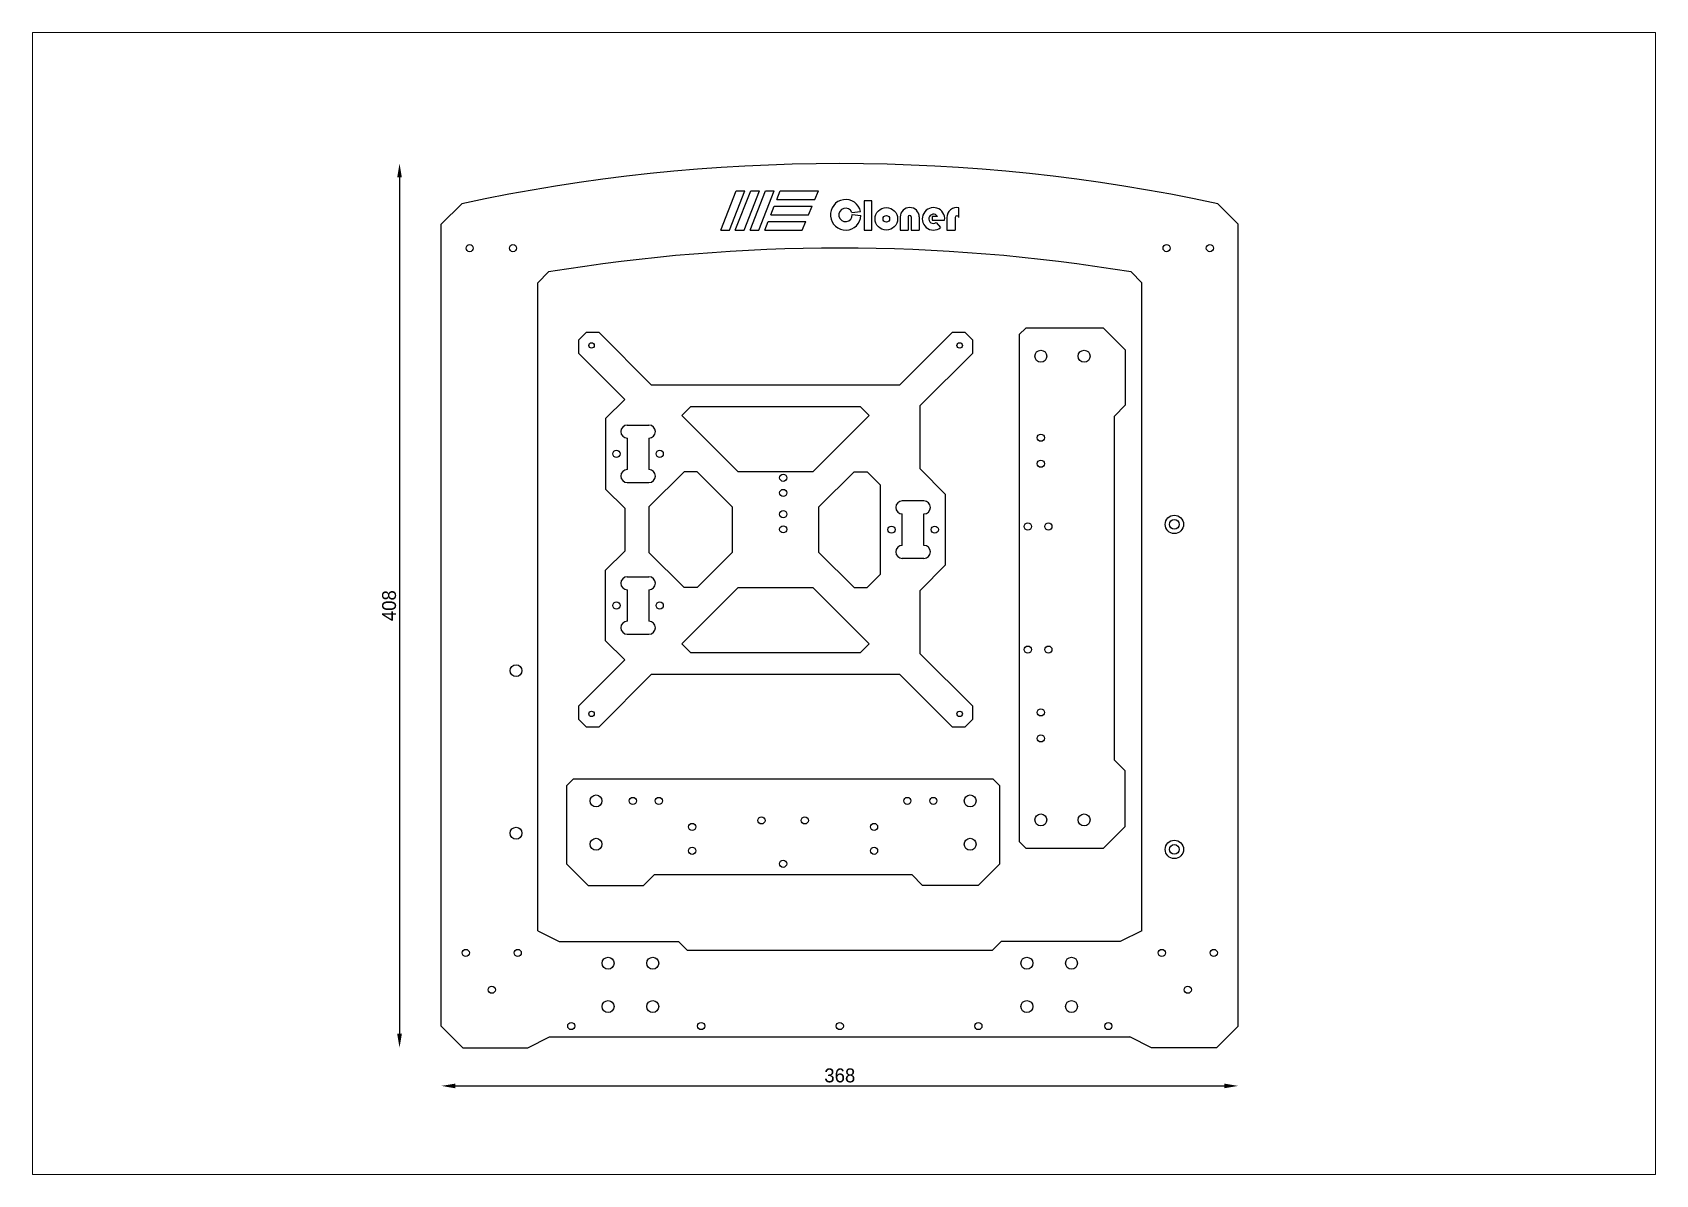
# Paper-space layout 'Layout1' of a CAD drawing. Header units: millimetres. Extents: x -2 to 290, y -2 to 203.
# The model-space entities are those that its viewports show. They can reach past a viewport. Long polylines and large blocks are cut down to what shows.
import ezdxf

# ---------------------------------------------------------------- set-up
doc = ezdxf.new("R2010")
doc.units = ezdxf.units.MM
doc.dimstyles.new('ISO-25', dxfattribs={"dimtxt": 2.5, "dimasz": 2.5, "dimexe": 1.25, "dimexo": 0.625, "dimtad": 1, "dimtxsty": 'Standard', "dimcen": 2.5, "dimse1": 1, "dimse2": 1, "dimadec": 0, "dimazin": 0, "dimtfac": 1, "dimtmove": 0, "dimatfit": 3, "dimfxl": 1, "dimarcsym": 0})

# ---------------------------------------------------------------- blocks, each defined once
blk = doc.blocks.new('*D3')
at = {"color": 0, "lineweight": -2, "transparency": 16777216}
blk.add_line((64.39, 177.15), (64.39, 23.1), dxfattribs=at)
at = {"color": 0, "transparency": 16777216}
for points in [[(63.97, 177.15), (64.81, 177.15), (64.39, 179.65)], [(63.97, 23.1), (64.81, 23.1), (64.39, 20.6)]]:
    blk.add_solid(points, dxfattribs=at)
at = {"layer": 'Defpoints', "color": 0, "transparency": 16777216}
for p in [(143.64, 179.65), (64.39, 20.6), (87.5, 20.6)]:
    blk.add_point(p, dxfattribs=at)
at = {"color": 0, "transparency": 16777216, "insert": (62.52, 100.12), "char_height": 2.5, "attachment_point": 5, "rotation": 90}
blk.add_mtext('408', dxfattribs=at)
blk = doc.blocks.new('*D4')
at = {"color": 0, "lineweight": -2, "transparency": 16777216}
blk.add_line((74.41, 13.73), (212.86, 13.73), dxfattribs=at)
at = {"color": 0, "transparency": 16777216}
for points in [[(74.41, 14.14), (74.41, 13.31), (71.91, 13.73)], [(212.86, 14.14), (212.86, 13.31), (215.36, 13.73)]]:
    blk.add_solid(points, dxfattribs=at)
at = {"layer": 'Defpoints', "color": 0, "transparency": 16777216}
for p in [(71.91, 24.5), (215.36, 24.5), (215.36, 13.73)]:
    blk.add_point(p, dxfattribs=at)
at = {"color": 0, "transparency": 16777216, "insert": (143.64, 15.6), "char_height": 2.5, "attachment_point": 5}
blk.add_mtext('368', dxfattribs=at)

msp = doc.modelspace()

# ---------------------------------------------------------------- linework, layer by layer
at = {"color": 3}
for p, q in [((129.08, 377.26), (136.2, 395.44)), ((133.07, 377.26), (140.19, 395.44)), ((135.77, 377.26), (142.9, 395.44)), ((136.2, 395.44), (140.19, 395.44)), ((139.86, 377.26), (146.98, 395.44)), ((142.61, 377.26), (149.74, 395.44)), ((142.9, 395.44), (146.98, 395.44)), ((146.55, 377.26), (153.68, 395.44)), ((149.74, 395.44), (153.68, 395.44)), ((154.94, 391.4), (156.53, 395.44)), ((154.94, 391.4), (172.54, 391.4)), ((156.53, 395.44), (174.24, 395.44)), ((172.54, 391.4), (174.24, 395.44)), ((152.17, 384.33), (153.74, 388.34)), ((152.17, 384.33), (169.57, 384.33)), ((153.74, 388.34), (171.25, 388.34)), ((169.57, 384.33), (171.25, 388.34)), ((189.58, 385.44), (193.62, 385.88)), ((189.79, 384.44), (193.78, 384.09)), ((211.91, 383.36), (211.91, 377.32)), ((215.55, 383.36), (215.55, 377.32)), ((217.03, 383.36), (217.03, 377.32)), ((220.67, 383.36), (220.67, 377.32)), ((229.1, 383.62), (226.6, 383.62)), ((226.6, 383.62), (226.6, 381.89)), ((233.47, 383.09), (233.47, 377.32)), ((237.28, 383.09), (237.28, 377.32)), ((238.92, 383.09), (238.92, 387.64)), ((129.08, 377.26), (133.07, 377.26)), ((135.77, 377.26), (139.86, 377.26)), ((142.61, 377.26), (146.55, 377.26)), ((149.4, 377.26), (150.97, 381.26)), ((149.4, 377.26), (166.6, 377.26)), ((150.97, 381.26), (168.27, 381.26)), ((166.6, 377.26), (168.27, 381.26)), ((211.91, 377.32), (215.55, 377.32)), ((217.03, 377.32), (220.67, 377.32)), ((226.6, 381.89), (232.43, 381.89)), ((228.51, 380.77), (230.5, 378.45)), ((233.47, 377.32), (237.28, 377.32))]:
    msp.add_line(p, q, dxfattribs=at)
for p, q in [((0, 380), (9.5, 389.5)), ((358.5, 389.5), (368, 380)), ((0, 10), (0, 380)), ((368, 10), (368, 380)), ((44.5, 353), (49.5, 358)), ((44.5, 54), (44.5, 353)), ((323.5, 353), (318.5, 358)), ((323.5, 54), (323.5, 353)), ((66.87, 330.07), (63.37, 326.57)), ((72.87, 330.07), (66.87, 330.07)), ((72.87, 330.07), (97.12, 305.82)), ((235.87, 330.07), (211.62, 305.82)), ((241.87, 330.07), (235.87, 330.07)), ((245.37, 326.57), (241.87, 330.07)), ((266.84, 329.12), (269.84, 332.12)), ((305.84, 332.12), (269.84, 332.12)), ((305.84, 332.12), (315.84, 322.12)), ((63.37, 326.57), (63.37, 320.57)), ((245.37, 320.57), (245.37, 326.57)), ((266.84, 329.12), (266.84, 95.12)), ((63.37, 320.57), (84.75, 299.19)), ((245.37, 320.57), (221.12, 296.32)), ((315.84, 322.12), (315.84, 296.52)), ((211.62, 305.82), (97.12, 305.82)), ((84.75, 299.19), (75.87, 290.32)), ((115.12, 295.82), (111.12, 291.82)), ((193.62, 295.82), (115.12, 295.82)), ((193.62, 295.82), (197.62, 291.82)), ((221.12, 267.07), (221.12, 296.32)), ((310.84, 291.52), (315.84, 296.52)), ((75.87, 290.32), (75.87, 257.82)), ((85.87, 287.32), (95.87, 287.32)), ((111.12, 291.82), (137.12, 265.82)), ((197.62, 291.82), (171.62, 265.82)), ((310.84, 132.72), (310.84, 291.52)), ((85.87, 281.32), (85.87, 266.82)), ((95.87, 281.32), (95.87, 266.82)), ((112.12, 265.82), (95.87, 249.57)), ((118.12, 265.82), (112.12, 265.82)), ((118.12, 265.82), (134.37, 249.57)), ((171.62, 265.82), (137.12, 265.82)), ((190.62, 265.82), (174.37, 249.57)), ((190.62, 265.82), (196.62, 265.82)), ((196.62, 265.82), (202.87, 259.57)), ((221.12, 267.07), (232.87, 255.32)), ((84.75, 248.94), (75.87, 257.82)), ((85.87, 260.82), (95.87, 260.82)), ((202.87, 218.57), (202.87, 259.57)), ((232.87, 222.82), (232.87, 255.32)), ((84.75, 248.94), (84.75, 229.19)), ((95.87, 249.57), (95.87, 228.57)), ((134.37, 249.57), (134.37, 228.57)), ((174.37, 228.57), (174.37, 249.57)), ((222.87, 252.32), (212.87, 252.32)), ((212.87, 231.82), (212.87, 246.32)), ((222.87, 231.82), (222.87, 246.32)), ((84.75, 229.19), (75.87, 220.32)), ((112.12, 212.32), (95.87, 228.57)), ((118.12, 212.32), (134.37, 228.57)), ((174.37, 228.57), (190.62, 212.32)), ((222.87, 225.82), (212.87, 225.82)), ((75.87, 187.82), (75.87, 220.32)), ((196.62, 212.32), (202.87, 218.57)), ((221.12, 211.07), (232.87, 222.82)), ((85.87, 217.32), (95.87, 217.32)), ((85.87, 211.32), (85.87, 196.82)), ((95.87, 211.32), (95.87, 196.82)), ((137.12, 212.32), (111.12, 186.32)), ((118.12, 212.32), (112.12, 212.32)), ((137.12, 212.32), (171.62, 212.32)), ((171.62, 212.32), (197.62, 186.32)), ((190.62, 212.32), (196.62, 212.32)), ((221.12, 181.82), (221.12, 211.07)), ((84.75, 178.94), (75.87, 187.82)), ((85.87, 190.82), (95.87, 190.82)), ((115.12, 182.32), (111.12, 186.32)), ((115.12, 182.32), (193.62, 182.32)), ((193.62, 182.32), (197.62, 186.32)), ((221.12, 181.82), (245.37, 157.57)), ((84.75, 178.94), (63.37, 157.57)), ((97.12, 172.32), (72.87, 148.07)), ((97.12, 172.32), (211.62, 172.32)), ((211.62, 172.32), (235.87, 148.07)), ((63.37, 157.57), (63.37, 151.57)), ((245.37, 151.57), (245.37, 157.57)), ((63.37, 151.57), (66.87, 148.07)), ((241.87, 148.07), (245.37, 151.57)), ((66.87, 148.07), (72.87, 148.07)), ((235.87, 148.07), (241.87, 148.07)), ((310.84, 132.72), (315.84, 127.72)), ((315.84, 102.12), (315.84, 127.72)), ((57.83, 120.89), (60.83, 123.89)), ((57.83, 120.89), (57.83, 84.89)), ((254.83, 123.89), (60.83, 123.89)), ((254.83, 123.89), (257.83, 120.89)), ((257.83, 84.89), (257.83, 120.89)), ((305.84, 92.12), (315.84, 102.12)), ((269.84, 92.12), (266.84, 95.12)), ((269.84, 92.12), (305.84, 92.12)), ((57.83, 84.89), (67.83, 74.89)), ((247.83, 74.89), (257.83, 84.89)), ((98.43, 79.89), (93.43, 74.89)), ((98.43, 79.89), (217.23, 79.89)), ((217.23, 79.89), (222.23, 74.89)), ((67.83, 74.89), (93.43, 74.89)), ((247.83, 74.89), (222.23, 74.89)), ((44.5, 54), (54.5, 49)), ((323.5, 54), (313.5, 49)), ((54.5, 49), (109.5, 49)), ((109.5, 49), (113.5, 45)), ((113.5, 45), (254.5, 45)), ((258.5, 49), (254.5, 45)), ((313.5, 49), (258.5, 49)), ((0, 10), (10, 0)), ((358, 0), (368, 10)), ((10, 0), (40, 0)), ((40, 0), (50, 5)), ((50, 5), (318, 5)), ((328, 0), (318, 5)), ((358, 0), (328, 0))]:
    msp.add_line(p, q)
msp.add_lwpolyline([(195.29, 377.32), (198.81, 377.32), (198.81, 390.81), (195.29, 390.81)], close=True, dxfattribs=at)
for centre, radius in [((205.5, 382.53), 5.21), ((205.5, 382.53), 1.53), ((338.5, 241.5), 4.24), ((338.5, 91.5), 4.24)]:
    msp.add_circle(centre, radius, dxfattribs=at)
for centre, radius in [((13.1, 369), 1.65), ((33.1, 369), 1.65), ((334.9, 369), 1.65), ((354.9, 369), 1.65), ((276.84, 319.12), 2.75), ((296.84, 319.12), 2.75), ((276.84, 281.5), 1.65), ((80.87, 274.07), 1.65), ((100.87, 274.07), 1.65), ((276.84, 269.5), 1.65), ((157.87, 263.02), 1.65), ((157.87, 256.02), 1.65), ((157.87, 246.22), 1.65), ((157.87, 239.22), 1.65), ((207.87, 239.07), 1.65), ((227.87, 239.07), 1.65), ((270.84, 240.52), 1.65), ((280.34, 240.52), 1.65), ((338.5, 241.5), 2.24), ((80.87, 204.07), 1.65), ((100.87, 204.07), 1.65), ((270.84, 183.72), 1.65), ((280.34, 183.72), 1.65), ((34.5, 174), 2.75), ((276.84, 154.74), 1.65), ((276.84, 142.74), 1.65), ((71.45, 113.89), 2.75), ((88.45, 113.89), 1.65), ((100.45, 113.89), 1.65), ((215.21, 113.89), 1.65), ((227.21, 113.89), 1.65), ((244.21, 113.89), 2.75), ((147.83, 104.89), 1.65), ((167.83, 104.89), 1.65), ((276.84, 105.12), 2.75), ((296.84, 105.12), 2.75), ((34.5, 99), 2.75), ((115.83, 101.89), 1.65), ((199.83, 101.89), 1.65), ((71.45, 93.89), 2.75), ((115.83, 90.89), 1.65), ((199.83, 90.89), 1.65), ((244.21, 93.89), 2.75), ((338.5, 91.5), 2.24), ((157.83, 84.89), 1.65), ((11.3, 43.75), 1.65), ((35.3, 43.75), 1.65), ((332.7, 43.75), 1.65), ((356.7, 43.75), 1.65), ((77, 39), 2.75), ((97.62, 39), 2.75), ((270.38, 39), 2.75), ((291, 39), 2.75), ((23.3, 26.75), 1.65), ((344.7, 26.75), 1.65), ((77, 19), 2.75), ((97.62, 19), 2.75), ((270.38, 19), 2.75), ((291, 19), 2.75), ((60, 10), 1.65), ((120, 10), 1.65), ((184, 10), 1.65), ((248, 10), 1.65), ((308, 10), 1.65)]:
    msp.add_circle(centre, radius)
at = {"color": 1}
for centre in [(69.37, 324.07), (239.37, 324.07), (69.37, 154.07), (239.37, 154.07)]:
    msp.add_circle(centre, 1.25, dxfattribs=at)
for centre, radius, start, end in [((184, -424.23), 832.23, 77.89654, 102.10346), ((184, -458.78), 827.78, 80.64901, 99.35099), ((85.87, 284.32), 3, 90, 270), ((95.87, 284.32), 3, 270, 90), ((85.87, 263.82), 3, 90, 270), ((95.87, 263.82), 3, 270, 90), ((212.87, 249.32), 3, 90, 270), ((222.87, 249.32), 3, 270, 90), ((212.87, 228.82), 3, 90, 270), ((222.87, 228.82), 3, 270, 90), ((85.87, 214.32), 3, 90, 270), ((95.87, 214.32), 3, 270, 90), ((85.87, 193.82), 3, 90, 270), ((95.87, 193.82), 3, 270, 90)]:
    msp.add_arc(centre, radius, start, end)
at = {"color": 3}
for centre, radius, start, end in [((186.74, 384.37), 7.05, 12.39841, 357.73438), ((186.68, 384.32), 3.11, 21.28439, 2.32267), ((216.29, 383.36), 4.38, 0, 180), ((216.29, 383.36), 0.739, 0, 180), ((227.27, 382.51), 5.19, 353.06957, 308.47285), ((227.27, 382.51), 2.14, 31.11377, 305.43925), ((238.1, 383.09), 4.63, 79.75996, 180), ((238.1, 383.09), 0.823, 0, 180)]:
    msp.add_arc(centre, radius, start, end, dxfattribs=at)

psp = doc.layouts.get("Layout1")

# ---------------------------------------------------------------- dimensions: what is measured, and where the dimension line sits
dim = psp.add_linear_dim(base=(64.3913, 20.601), p1=(143.6354, 179.649), p2=(87.5008, 20.601), angle=90, dimstyle='ISO-25', override={"dimlfac": -2.565263})
dim.commit()
dim.dimension.update_dxf_attribs({"geometry": '*D3', "text_midpoint": (62.5163, 100.125)})
dim = psp.add_linear_dim(base=(215.363, 13.7259), p1=(71.9079, 24.4992), p2=(215.363, 24.4992), dimstyle='ISO-25', override={"dimlfac": -2.565263})
dim.commit()
dim.dimension.update_dxf_attribs({"geometry": '*D4', "text_midpoint": (143.6354, 15.6009)})

# ---------------------------------------------------------------- viewports
at = {"layer": '0'}
psp.add_viewport(center=(144.3947, 100.5129), size=(292.1615, 205.447195), view_center_point=(185.9478, 204.9952), view_height=527.026119, dxfattribs=at)

doc.saveas('drawing.dxf')
